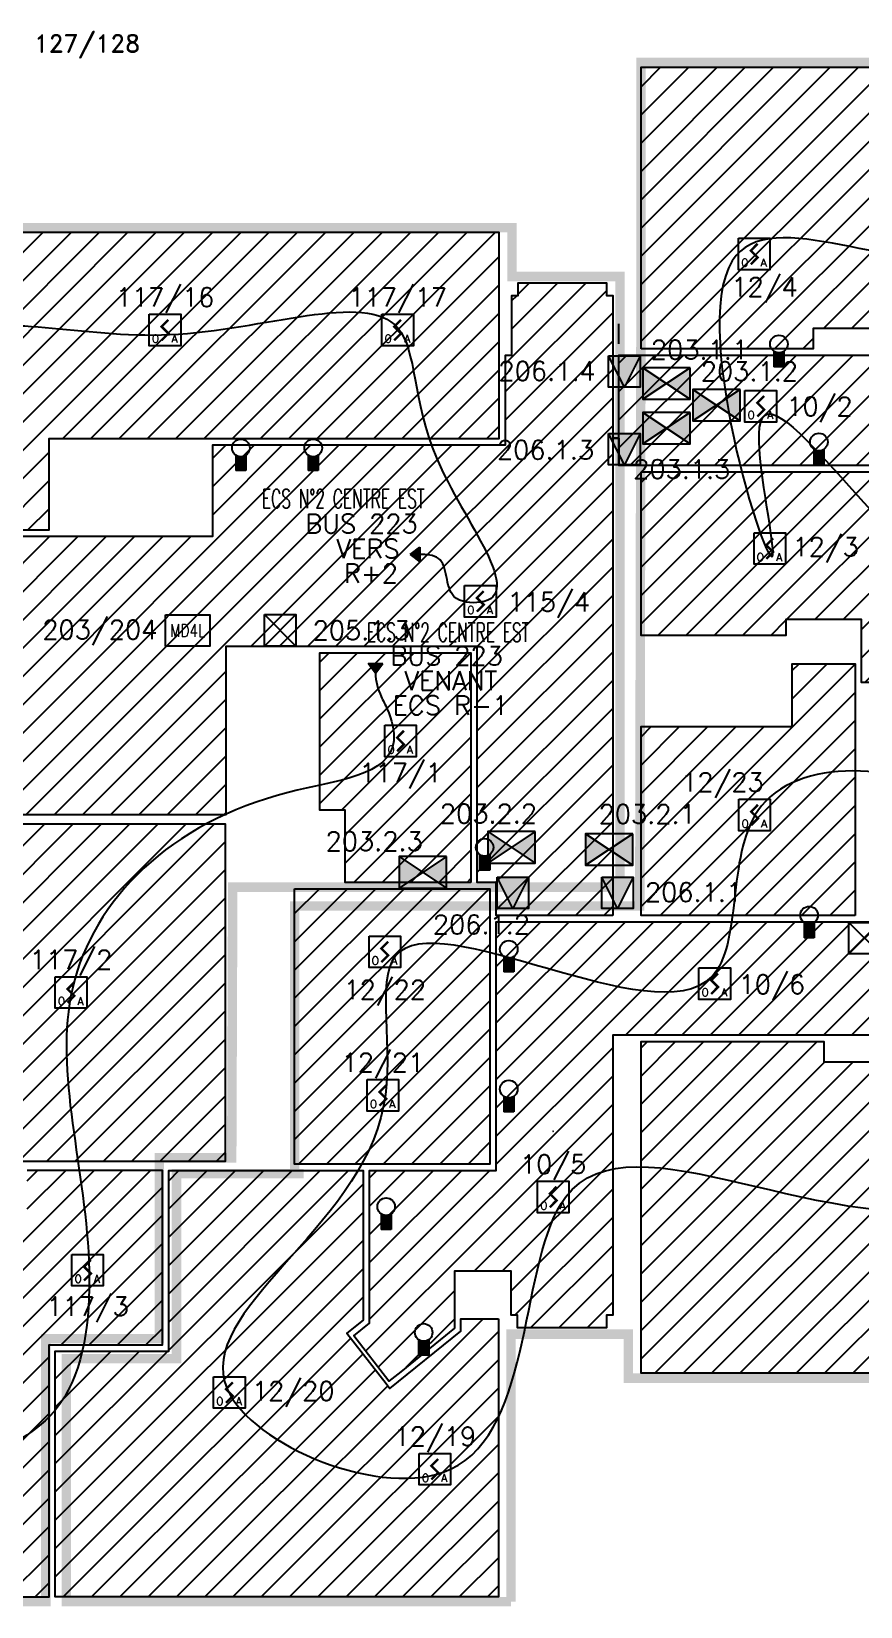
# Model space of a CAD drawing. Header units: millimetres. Extents: x 122 to 222, y 0 to 77.
# Drawn here: x 188.85 to 202.01, y -0.02 to 25 of the extents above; entities that cross this region are included whole.
import ezdxf
from ezdxf.enums import TextEntityAlignment as Align

# ---------------------------------------------------------------- set-up
doc = ezdxf.new("R2010")
doc.units = ezdxf.units.MM
for name, color, linetype in [('ATEIS MISE EN SECURITE', 7, 'Continuous'), ('JCC-ADRESSAGE', 6, 'Continuous'), ('JCC-ALARME GENERALE SELECTIVE', 3, 'Continuous'), ('JCC-CCF', 6, 'Continuous'), ('JCC-ELEMENT DEPORTE_4 L DAS', 1, 'Continuous'), ('JCC-FILERIE SDI', 6, 'Continuous'), ('JCC-INDICATEUR ACTION', 1, 'Continuous'), ('JCC-LOCAUX', 4, 'Continuous'), ('JCC-OPTIQUE_A', 1, 'Continuous'), ('JCC-UAE-SDI', 7, 'Continuous'), ('JCC-VENTOUSE_PCF', 1, 'Continuous'), ('JCC-ZONING ZDA-ZDM', 5, 'Continuous'), ('PORTES', 8, 'Continuous')]:
    doc.layers.add(name, color=color, linetype=linetype)
doc.layers.add('JCC-MD4L', color=1, linetype='Continuous', lineweight=0)
doc.styles.add('HELVL', font='ROMAND.SHX')
doc.styles.add('LOCAUX', font='romans.shx', dxfattribs={"width": 0.75})
doc.styles.get("Standard").update_dxf_attribs({"font": 'romans.shx'})
doc.styles.add('TEXTE', font='romans.shx')
pattern_1 = [(45, (156.02817, 0.0343), (-0.2245064, 0.2245064), [])]

# ---------------------------------------------------------------- blocks, each defined once
blk = doc.blocks.new('clapet coupe feu_Réarm élect')
at = {"layer": 'JCC-CCF'}
h = blk.add_hatch(color=0, dxfattribs=at)
h.paths.add_polyline_path([(-3.76, 2.5), (-3.76, -2.5), (0, 0)])
h.paths.add_polyline_path([(3.76, 2.5), (0, 0), (3.76, -2.5)])
at = {"layer": 'JCC-CCF', "color": 0}
for p, q in [((3.76, 2.5), (-3.76, -2.5)), ((-3.76, 2.5), (3.76, -2.5))]:
    blk.add_line(p, q, dxfattribs=at)
blk.add_lwpolyline([(3.76, 2.5), (-3.76, 2.5), (-3.76, -2.5), (3.76, -2.5)], close=True, dxfattribs=at)
at = {"layer": 'JCC-ADRESSAGE', "style": 'TEXTE'}
blk.add_attdef('ADRESSE', text='', height=3, dxfattribs=at).set_placement((0, 5), align=Align.MIDDLE)
at = {"layer": 'JCC-LOCAUX', "style": 'LOCAUX', "width": 0.85, "flags": 8}
for p in [(0, 13.75), (0, 11.25), (0, 8.75)]:
    blk.add_attdef('PIECE', text='', height=1.75, dxfattribs=at).set_placement(p, align=Align.MIDDLE)
blk = doc.blocks.new('alarme générale selective')
at = {"layer": 'JCC-ALARME GENERALE SELECTIVE', "color": 0}
for p, q in [((2.5, -2.5), (-2.5, 2.5)), ((-2.5, -2.5), (2.5, 2.5))]:
    blk.add_line(p, q, dxfattribs=at)
blk.add_lwpolyline([(-2.5, 2.5), (2.5, 2.5), (2.5, -2.5), (-2.5, -2.5)], close=True, dxfattribs=at)
at = {"layer": 'JCC-ADRESSAGE', "style": 'TEXTE'}
blk.add_attdef('ADRESSE', text='', height=3, dxfattribs=at).set_placement((0, 5), align=Align.MIDDLE)
at = {"layer": 'JCC-LOCAUX', "style": 'LOCAUX', "width": 0.85, "flags": 8}
for p in [(0, 13.75), (0, 11.25), (0, 8.75)]:
    blk.add_attdef('PIECE', text='', height=1.75, dxfattribs=at).set_placement(p, align=Align.MIDDLE)
blk = doc.blocks.new('indicateur action')
at = {"layer": 'JCC-INDICATEUR ACTION'}
blk.add_hatch(color=0, dxfattribs=at).paths.add_polyline_path([(0.8, -0.05, -0.315344), (-0.8, -0.05), (-0.8, -2.5), (0.8, -2.5)])
at = {"layer": 'JCC-INDICATEUR ACTION', "color": 0}
for p, q in [((-0.8, -0.05), (-0.8, -2.5)), ((0.8, -2.5), (-0.8, -2.5)), ((0.8, -0.05), (0.8, -2.5))]:
    blk.add_line(p, q, dxfattribs=at)
blk.add_circle((0, 1.1), 1.4, dxfattribs=at)
at = {"layer": 'JCC-ADRESSAGE', "style": 'TEXTE'}
blk.add_attdef('ADRESSE', text='', height=3, dxfattribs=at).set_placement((0, 5), align=Align.MIDDLE)
at = {"layer": 'JCC-LOCAUX', "lineweight": 0, "style": 'LOCAUX', "width": 0.75, "flags": 8}
for p in [(0, 13.75), (0, 11.25), (0, 8.75)]:
    blk.add_attdef('PIECE', text='', height=1.75, dxfattribs=at).set_placement(p, align=Align.MIDDLE)
blk = doc.blocks.new('optique_a')
at = {"layer": 'JCC-OPTIQUE_A', "color": 0}
blk.add_lwpolyline([(-2.5, 2.5), (2.5, 2.5), (2.5, -2.5), (-2.5, -2.5)], close=True, dxfattribs=at)
at = {"layer": 'JCC-OPTIQUE_A', "color": 0, "const_width": 0.385}
blk.add_lwpolyline([(0.54, 1.63), (-0.54, 0.54), (0.54, -0.54), (-0.54, -1.63)], dxfattribs=at)
at = {"layer": 'JCC-ADRESSAGE', "style": 'TEXTE'}
blk.add_attdef('ADRESSE', text='', height=3, dxfattribs=at).set_placement((0, 5), align=Align.MIDDLE)
at = {"layer": 'JCC-LOCAUX', "style": 'LOCAUX', "width": 0.85, "flags": 8}
for p in [(0, 13.75), (0, 11.25), (0, 8.75)]:
    blk.add_attdef('PIECE', text='', height=1.75, dxfattribs=at).set_placement(p, align=Align.MIDDLE)
at = {"layer": 'JCC-OPTIQUE_A', "color": 0}
for s, p in [('O', (-1.5, -2)), ('A', (1.5, -2))]:
    blk.add_text(s, height=1.25, dxfattribs=at).set_placement(p, align=Align.CENTER)
blk = doc.blocks.new('ventouse PCF')
at = {"layer": 'JCC-VENTOUSE_PCF'}
blk.add_hatch(color=0, dxfattribs=at).paths.add_polyline_path([(0, -2.5), (2.5, 2.5), (-2.5, 2.5)])
at = {"layer": 'JCC-VENTOUSE_PCF', "color": 0}
for p, q in [((0, -2.5), (-2.5, 2.5)), ((2.5, 2.5), (0, -2.5))]:
    blk.add_line(p, q, dxfattribs=at)
blk.add_lwpolyline([(-2.5, 2.5), (2.5, 2.5), (2.5, -2.5), (-2.5, -2.5)], close=True, dxfattribs=at)
at = {"layer": 'JCC-ADRESSAGE', "style": 'TEXTE'}
blk.add_attdef('ADRESSE', text='', height=3, dxfattribs=at).set_placement((0, 5), align=Align.MIDDLE)
at = {"layer": 'JCC-LOCAUX', "style": 'LOCAUX', "width": 0.85, "flags": 8}
for p in [(0, 13.75), (0, 11.25), (0, 8.75)]:
    blk.add_attdef('PIECE', text='', height=1.75, dxfattribs=at).set_placement(p, align=Align.MIDDLE)
blk = doc.blocks.new('MD4L')
at = {"layer": 'JCC-ELEMENT DEPORTE_4 L DAS', "color": 0}
blk.add_lwpolyline([(-3.5, 2.5), (3.5, 2.5), (3.5, -2.5), (-3.5, -2.5)], close=True, dxfattribs=at)
at = {"layer": 'JCC-ADRESSAGE', "style": 'TEXTE'}
blk.add_attdef('ADRESSE', text='', height=3, dxfattribs=at).set_placement((0, 5), align=Align.MIDDLE)
at = {"layer": 'JCC-ELEMENT DEPORTE_4 L DAS', "color": 0, "width": 0.8}
blk.add_text('MD4L', height=2, dxfattribs=at).set_placement((0, 0), align=Align.MIDDLE_CENTER)

msp = doc.modelspace()

# ---------------------------------------------------------------- hatches: boundary and pattern name
at = {"layer": 'JCC-FILERIE SDI'}
for points in [[(194.862, 16.694), (195.018, 16.576), (195.018, 16.812)], [(194.312, 14.808), (194.43, 14.964), (194.194, 14.964)]]:
    msp.add_hatch(color=5, dxfattribs=at).paths.add_polyline_path(points)
at = {"layer": 'JCC-ZONING ZDA-ZDM'}
h = msp.add_hatch(dxfattribs=at)
h.set_pattern_fill('ANSI31', color=4, scale=0.1, style=0)
h.set_pattern_definition([(45, (156.02783, 0.0343), (-0.2245064, 0.2245064), [])])
h.paths.add_polyline_path([(198.528, 19.959), (198.528, 24.434), (212.828, 24.434), (212.828, 19.959), (210.17, 19.959), (210.17, 20.285), (209.378, 20.285), (208.473, 20.286), (208.473, 19.96), (202.945, 19.959), (202.945, 20.285), (202.078, 20.285), (202.003, 20.285), (201.261, 20.285), (201.261, 19.959)])
h = msp.add_hatch(dxfattribs=at)
h.set_pattern_fill('ANSI31', color=3, scale=0.1, style=0)
h.set_pattern_definition(pattern_1)
h.paths.add_polyline_path([(178.478, 21.809), (180.778, 21.809), (180.778, 20.007), (180.838, 20.007), (180.838, 19.427), (180.808, 19.427), (180.808, 18.864), (180.778, 18.864), (180.778, 18.234), (180.778, 17.635), (180.748, 17.635), (180.748, 17.475), (180.138, 17.475), (180.138, 17.084), (178.478, 17.084)])
h.paths.add_polyline_path([(181.378, 21.809), (181.378, 21.179), (181.348, 21.179), (181.348, 20.627), (181.318, 20.627), (181.318, 20.037), (181.378, 20.037), (181.378, 17.635), (181.408, 17.635), (181.408, 17.475), (182.818, 17.475), (182.818, 17.084), (189.128, 17.084), (189.128, 18.534), (196.278, 18.534), (196.278, 21.809)])
h.paths.add_polyline_path([(176.028, 1.059), (176.728, 1.059), (176.728, 0.859), (178.478, 0.859), (178.478, 0.134), (189.128, 0.134), (189.128, 4.039), (189.128, 4.139), (190.928, 4.139), (190.928, 6.909), (188.783, 6.909), (188.783, 5.989), (188.378, 5.989), (188.378, 4.039), (182.028, 4.039), (182.028, 2.902), (181.054, 2.902), (181.054, 4.509), (179.507, 4.509), (179.507, 4.909), (178.478, 4.909), (176.503, 4.909), (176.503, 3.933), (176.028, 3.933)])
edge = h.paths.add_edge_path()
edge.add_line((178.576, 7.059), (184.078, 7.059))
edge.add_line((184.078, 7.059), (184.078, 7.584))
edge.add_line((184.078, 7.584), (185.978, 7.584))
edge.add_line((185.978, 7.584), (185.978, 7.184))
edge.add_line((185.978, 7.184), (186.928, 7.184))
edge.add_line((186.928, 7.184), (187.078, 7.184))
edge.add_line((187.078, 7.184), (187.078, 7.059))
edge.add_line((187.078, 7.059), (191.928, 7.059))
edge.add_line((191.928, 7.059), (191.928, 11.384))
edge.add_line((191.928, 11.384), (191.928, 12.409))
edge.add_line((191.928, 12.409), (191.828, 12.409))
edge.add_line((191.828, 12.409), (186.928, 12.409))
edge.add_line((186.928, 12.409), (184.078, 12.409))
edge.add_line((184.078, 12.409), (181.602, 12.409))
edge.add_line((181.602, 12.409), (180.602, 12.409))
edge.add_line((180.602, 12.409), (178.478, 12.409))
edge.add_line((178.478, 12.409), (178.478, 7.059))
h = msp.add_hatch(dxfattribs=at)
h.set_pattern_fill('ANSI31', color=230, scale=0.1, style=0)
h.set_pattern_definition(pattern_1)
h.paths.add_polyline_path([(198.078, 10.959), (196.228, 10.959), (196.228, 11.484), (195.928, 11.484), (195.928, 11.667), (195.928, 15.234), (191.935, 15.234), (191.935, 12.56), (183.685, 12.56), (183.679, 15.234), (178.478, 15.234), (178.478, 16.984), (179.308, 16.984), (191.728, 16.984), (191.728, 18.434), (193.828, 18.434), (196.378, 18.434), (196.378, 19.859), (196.478, 19.859), (196.478, 20.809), (196.578, 20.809), (196.578, 21.009), (197.978, 21.009), (197.978, 20.809), (198.078, 20.809)])
h = msp.add_hatch(dxfattribs=at)
h.set_pattern_fill('ANSI31', color=42, scale=0.1, style=0)
h.set_pattern_definition(pattern_1)
h.paths.add_polyline_path([(200.471, 9.059), (198.078, 9.059), (198.078, 4.609), (197.978, 4.609), (197.978, 4.409), (196.565, 4.409), (196.565, 4.609), (196.465, 4.609), (196.465, 5.308), (195.565, 5.308), (195.565, 4.403), (194.712, 3.712), (194.525, 3.561), (193.966, 4.281), (194.217, 4.484), (194.217, 6.909), (196.228, 6.909), (196.228, 10.859), (200.471, 10.859), (213.178, 10.859), (213.178, 18.109), (212.527, 18.109), (209.478, 18.109), (209.478, 16.959), (208.378, 16.959), (208.378, 18.109), (206.221, 18.109), (203.876, 18.109), (199.628, 18.109), (198.178, 18.109), (198.178, 19.859), (199.693, 19.859), (200.299, 19.859), (204.778, 19.859), (205.878, 19.859), (206.978, 19.859), (207.678, 19.859), (211.954, 19.859), (212.828, 19.859), (213.928, 19.859), (214.324, 19.859), (214.928, 19.859), (215.531, 19.859), (215.531, 19.684), (215.528, 18.109), (214.828, 18.109), (214.828, 12.359), (216.676, 12.359), (216.676, 10.859), (219.22, 10.859), (219.22, 9.109), (219.069, 9.109), (219.069, 9.059), (216.544, 9.059), (214.658, 9.059), (214.262, 9.059), (214.658, 9.059), (214.262, 9.059), (212.145, 9.059), (211.131, 9.059), (207.398, 9.059), (203.959, 9.059)])
h = msp.add_hatch(dxfattribs=at)
h.set_pattern_fill('ANSI31', color=4, scale=0.1, style=0)
h.set_pattern_definition(pattern_1)
h.paths.add_polyline_path([(198.528, 18.009), (205.428, 18.009), (205.428, 17.309), (205.626, 17.309), (205.626, 14.659), (202.028, 14.659), (202.028, 15.659), (200.828, 15.659), (200.828, 15.409), (198.528, 15.409)])
h = msp.add_hatch(dxfattribs=at)
h.set_pattern_fill('ANSI31', color=3, scale=0.1, style=0)
h.set_pattern_definition(pattern_1)
h.paths.add_polyline_path([(195.828, 11.484), (193.828, 11.484), (193.828, 12.634), (193.428, 12.634), (193.428, 15.134), (195.828, 15.134)])
h = msp.add_hatch(dxfattribs=at)
h.set_pattern_fill('ANSI31', color=4, scale=0.1, style=0)
h.set_pattern_definition(pattern_1)
h.paths.add_polyline_path([(201.928, 10.959), (198.528, 10.959), (198.528, 13.959), (200.928, 13.959), (200.928, 14.959), (201.928, 14.959)])
h = msp.add_hatch(dxfattribs=at)
h.set_pattern_fill('ANSI31', color=4, scale=0.1, style=0)
h.set_pattern_definition(pattern_1)
h.paths.add_polyline_path([(193.028, 11.384), (196.128, 11.384), (196.128, 7.009), (195.828, 7.009), (193.028, 7.009), (193.028, 9.147)])
h = msp.add_hatch(dxfattribs=at)
h.set_pattern_fill('ANSI31', color=4, scale=0.1, style=0)
h.set_pattern_definition(pattern_1)
h.paths.add_polyline_path([(219.87, 8.909), (219.87, 2.185), (209.395, 2.185), (209.394, 2.465), (209.394, 3.69), (198.528, 3.69), (198.528, 8.959), (201.428, 8.959), (201.428, 8.633), (202.51, 8.633), (202.51, 8.959), (204.418, 8.959), (205.818, 8.959), (208.45, 8.958), (208.45, 8.632), (209.195, 8.633), (209.194, 7.379), (209.195, 6.959), (209.394, 6.959), (212.145, 6.959), (212.145, 7.809), (212.145, 8.959), (214.678, 8.959), (214.678, 8.559), (215.548, 8.559), (215.548, 8.909), (219.87, 8.909), (219.069, 8.909)])
h = msp.add_hatch(dxfattribs=at)
h.set_pattern_fill('ANSI31', color=4, scale=0.1, style=0)
h.set_pattern_definition(pattern_1)
h.paths.add_polyline_path([(196.265, 4.554), (196.265, 0.134), (189.228, 0.134), (189.228, 4.039), (191.028, 4.039), (191.028, 6.909), (194.117, 6.909), (194.117, 4.532), (193.859, 4.323), (194.481, 3.525), (194.542, 3.446), (195.665, 4.355), (195.665, 4.554)])

# ---------------------------------------------------------------- linework, layer by layer
at = {"layer": 'JCC-FILERIE SDI', "color": 5}
for p, q in [((194.862, 16.694), (195.018, 16.812)), ((194.862, 16.694), (195.018, 16.812)), ((195.018, 16.812), (195.018, 16.576)), ((195.018, 16.812), (195.018, 16.576)), ((194.862, 16.694), (195.018, 16.576)), ((194.862, 16.694), (195.018, 16.576)), ((194.194, 14.964), (194.43, 14.964)), ((194.312, 14.808), (194.194, 14.964)), ((194.194, 14.964), (194.43, 14.964)), ((194.312, 14.808), (194.194, 14.964)), ((194.312, 14.808), (194.43, 14.964)), ((194.312, 14.808), (194.43, 14.964))]:
    msp.add_line(p, q, dxfattribs=at)
at = {"layer": 'JCC-FILERIE SDI', "color": 6, "start_tangent": (0, -1), "end_tangent": (0, -1)}
msp.add_spline([(208.378, 12.729), (208.263, 11.926), (207.37, 10.614), (205.767, 10.614), (203.692, 12.714), (200.382, 12.622), (199.646, 9.983), (194.625, 10.311), (194.441, 7.935), (191.957, 3.44), (195.504, 2.163), (197.33, 6.486), (204.042, 6.381), (209.644, 9.717), (210.669, 6.04), (211.063, 3.52), (216.435, 5.647), (218.514, 12.703), (214.048, 13.74), (212.839, 13.713), (213.8, 15.491), (216.392, 16.68), (217.563, 19.437), (218.627, 16.218), (220.63, 19.745), (219.597, 22.995), (215.067, 22.949), (211.142, 22.268), (207.511, 23.022), (205.385, 22.59), (203.909, 21.467), (199.976, 21.358), (200.624, 16.753), (200.428, 18.798), (204.07, 16.007), (205.79, 18.317), (208.189, 18.278), (209.253, 17.6), (210.039, 17.123), (211.271, 16.83), (210.455, 19.11), (211.666, 19.626)], degree=3, dxfattribs=at)
at = {"layer": 'JCC-FILERIE SDI', "color": 5, "start_tangent": (0, -1), "end_tangent": (-1, 0)}
msp.add_spline([(194.312, 14.808), (194.402, 14.438), (194.497, 14.238), (194.602, 13.733), (192.925, 12.913), (189.504, 9.818), (189.765, 5.315), (189.303, 3.205), (187.485, 2.143), (183.833, 2.204), (184.002, 6.07), (181.29, 6.147), (179.179, 5.7), (179.857, 4.946), (180.057, 2.543), (177.068, 3.298), (173.955, 4.422), (172.892, 5.5), (177.253, 7.826), (181.491, 9.674), (185.435, 9.165), (185.62, 11.476), (185.981, 13.846), (182.598, 15.904), (181.766, 16.52), (180.41, 16.597), (179.717, 16.505), (179.347, 16.705), (179.547, 18.784), (179.624, 20.247), (182.49, 20.232), (185.064, 20.216), (185.572, 16.566), (185.927, 15.904), (186.389, 16.582), (187.653, 20.155), (191.043, 20.186), (194.664, 20.293), (195.28, 18.23), (195.974, 15.935), (195.558, 16.027), (195.311, 16.632), (195.018, 16.694)], degree=3, dxfattribs=at)
at = {"layer": 'JCC-ZONING ZDA-ZDM', "const_width": 0.15}
for points in [[(213.028, 24.518), (198.528, 24.509), (198.528, 21.109), (198.528, 21.109), (198.508, 11.109), (193.028, 11.109), (193.028, 6.859), (193.171, 6.859), (191.152, 6.859), (191.152, 3.919), (189.403, 3.92), (189.403, 0.058), (196.465, 0.059)], [(196.465, 0.059), (196.465, 4.309), (198.328, 4.309), (198.328, 3.609), (209.195, 3.609)]]:
    msp.add_lwpolyline(points, dxfattribs=at)
at = {"layer": 'JCC-ZONING ZDA-ZDM', "color": 4}
for points in [[(198.528, 19.959), (198.528, 24.434), (212.828, 24.434), (212.828, 19.959), (210.17, 19.959), (210.17, 19.959), (210.17, 20.285), (209.378, 20.285), (209.378, 20.285), (208.473, 20.286), (208.473, 19.96), (202.945, 19.959), (202.945, 20.285), (202.078, 20.285), (202.078, 20.285), (202.003, 20.285), (201.261, 20.285), (201.261, 19.959), (198.528, 19.959)], [(198.528, 18.009), (205.428, 18.009), (205.428, 17.309), (205.626, 17.309), (205.626, 14.659), (202.028, 14.659), (202.028, 15.659), (200.828, 15.659), (200.828, 15.409), (198.528, 15.409), (198.528, 18.009)], [(201.928, 10.959), (198.528, 10.959), (198.528, 13.959), (200.928, 13.959), (200.928, 14.959), (201.928, 14.959), (201.928, 10.959)], [(193.028, 11.384), (196.128, 11.384), (196.128, 7.009), (195.828, 7.009), (193.028, 7.009), (193.028, 9.147), (193.028, 11.384)], [(209.394, 3.69), (198.528, 3.69), (198.528, 8.959), (201.428, 8.959), (201.428, 8.633), (202.51, 8.633)], [(196.265, 4.554), (196.265, 0.134), (189.228, 0.134), (189.228, 4.039), (191.028, 4.039), (191.028, 6.909), (194.117, 6.909), (194.117, 4.532), (193.859, 4.323), (194.481, 3.525), (194.542, 3.446), (195.665, 4.355), (195.665, 4.554), (196.265, 4.554)]]:
    msp.add_lwpolyline(points, dxfattribs=at)
at = {"layer": 'JCC-ZONING ZDA-ZDM', "color": 3}
for points in [[(181.378, 21.809), (181.378, 21.179), (181.348, 21.179), (181.348, 20.627), (181.318, 20.627), (181.318, 20.037), (181.378, 20.037), (181.378, 17.635), (181.408, 17.635), (181.408, 17.475), (182.818, 17.475), (182.818, 17.084), (189.128, 17.084), (189.128, 18.534), (196.278, 18.534), (196.278, 21.809), (181.378, 21.809)], [(178.576, 7.059), (184.078, 7.059), (184.078, 7.584), (185.978, 7.584), (185.978, 7.184), (186.928, 7.184), (187.078, 7.184), (187.078, 7.059), (191.928, 7.059), (191.928, 11.384), (191.928, 11.384), (191.928, 12.409), (191.828, 12.409), (186.928, 12.409), (184.078, 12.409), (181.602, 12.409), (180.602, 12.409), (180.602, 12.409), (178.478, 12.409), (178.478, 7.059)], [(178.478, 0.134), (189.128, 0.134), (189.128, 4.039), (189.128, 4.139), (190.928, 4.139), (190.928, 6.909), (188.783, 6.909)]]:
    msp.add_lwpolyline(points, dxfattribs=at)
at = {"layer": 'JCC-ZONING ZDA-ZDM', "color": 4, "const_width": 0.15}
for points in [[(189.078, 2.251), (189.078, 4.239), (190.878, 4.239), (190.878, 7.109), (192.029, 7.109), (192.029, 7.109), (192.029, 7.109), (192.045, 11.409), (198.195, 11.409), (198.195, 21.109), (196.478, 21.109), (196.478, 21.884), (185.728, 21.884)], [(178.228, 0.059), (189.078, 0.059), (189.078, 1.372), (189.078, 1.831), (189.078, 2.251)]]:
    msp.add_lwpolyline(points, dxfattribs=at)
at = {"layer": 'JCC-ZONING ZDA-ZDM', "color": 230}
for points in [[(179.308, 16.984), (191.728, 16.984), (191.728, 18.434), (193.828, 18.434), (196.378, 18.434), (196.378, 19.859), (196.478, 19.859), (196.478, 20.809), (196.578, 20.809), (196.578, 21.009), (197.978, 21.009), (197.978, 20.809), (198.078, 20.809), (198.078, 10.959)], [(198.078, 10.959), (196.228, 10.959), (196.228, 11.484), (195.928, 11.484), (195.928, 11.667), (195.928, 15.234), (191.935, 15.234), (191.935, 12.56), (183.685, 12.56)]]:
    msp.add_lwpolyline(points, dxfattribs=at)
at = {"layer": 'JCC-ZONING ZDA-ZDM', "color": 42}
for points in [[(203.876, 18.109), (199.628, 18.109), (198.178, 18.109), (198.178, 19.859), (199.693, 19.859), (200.299, 19.859), (204.778, 19.859)], [(200.471, 9.059), (198.078, 9.059), (198.078, 4.609), (197.978, 4.609), (197.978, 4.409), (196.565, 4.409), (196.565, 4.609), (196.465, 4.609), (196.465, 5.308), (195.565, 5.308), (195.565, 4.403), (194.712, 3.712), (194.525, 3.561), (193.966, 4.281), (194.217, 4.484), (194.217, 6.909), (196.228, 6.909), (196.228, 10.859), (200.471, 10.859), (213.178, 10.859)], [(203.959, 9.059), (200.471, 9.059)]]:
    msp.add_lwpolyline(points, dxfattribs=at)
at = {"layer": 'JCC-ZONING ZDA-ZDM', "color": 3}
msp.add_lwpolyline([(195.828, 11.484), (193.828, 11.484), (193.828, 12.634), (193.428, 12.634), (193.428, 15.134), (195.828, 15.134)], close=True, dxfattribs=at)
at = {"layer": 'PORTES'}
for p, q in [((198.078, 20.359), (198.078, 20.04)), ((198.178, 20.04), (198.178, 20.359)), ((198.178, 18.54), (198.078, 18.54)), ((198.078, 18.54), (198.178, 18.54)), ((198.178, 18.54), (198.178, 18.54))]:
    msp.add_line(p, q, dxfattribs=at)
at = {"layer": 'PORTES', "linetype": 'Continuous'}
for p, q in [((198.078, 18.54), (198.078, 18.109)), ((198.178, 18.54), (198.178, 18.109))]:
    msp.add_line(p, q, dxfattribs=at)

# ---------------------------------------------------------------- block references
at = {"layer": 'JCC-ALARME GENERALE SELECTIVE', "lineweight": 0}
ref = msp.add_blockref('alarme générale selective', (192.798, 15.488), dxfattribs=dict(at, xscale=0.1000000000000014, yscale=0.1000000000000014))
ref.add_attrib('ADRESSE', '205.1.3', dxfattribs={"layer": 'JCC-ADRESSAGE', "height": 0.3, "style": 'TEXTE'}).set_placement((194.085, 15.488), align=Align.MIDDLE)
ref = msp.add_blockref('alarme générale selective', (202.078, 10.6), dxfattribs=dict(at, xscale=0.1000000000000014, yscale=0.1000000000000014))
ref.add_attrib('ADRESSE', '205.1.2', dxfattribs={"layer": 'JCC-ADRESSAGE', "height": 0.3, "style": 'TEXTE'}).set_placement((203.326, 10.567), align=Align.MIDDLE)
at = {"layer": 'JCC-CCF', "lineweight": 0}
ref = msp.add_blockref('clapet coupe feu_Réarm élect', (198.933, 19.41), dxfattribs=dict(at, xscale=0.09999999999999432, yscale=0.09999999999999432))
ref.add_attrib('ADRESSE', '203.1.1', dxfattribs={"layer": 'JCC-ADRESSAGE', "height": 0.3, "style": 'TEXTE'}).set_placement((199.456, 19.946), align=Align.MIDDLE)
ref = msp.add_blockref('clapet coupe feu_Réarm élect', (199.726, 19.067), dxfattribs=dict(at, xscale=0.09999999999999432, yscale=0.09999999999999432))
ref.add_attrib('ADRESSE', '203.1.2', dxfattribs={"layer": 'JCC-ADRESSAGE', "height": 0.3, "style": 'TEXTE'}).set_placement((200.249, 19.602), align=Align.MIDDLE)
ref = msp.add_blockref('clapet coupe feu_Réarm élect', (198.933, 18.701), dxfattribs=dict(at, xscale=0.09999999999999432, yscale=0.09999999999999432))
ref.add_attrib('ADRESSE', '203.1.3', dxfattribs={"layer": 'JCC-ADRESSAGE', "height": 0.3, "style": 'TEXTE'}).set_placement((199.175, 18.05), align=Align.MIDDLE)
ref = msp.add_blockref('clapet coupe feu_Réarm élect', (196.47, 12.042), dxfattribs=dict(at, xscale=0.09999999999999432, yscale=0.09999999999999432))
ref.add_attrib('ADRESSE', '203.2.2', dxfattribs={"layer": 'JCC-ADRESSAGE', "height": 0.3, "style": 'TEXTE'}).set_placement((196.105, 12.578), align=Align.MIDDLE)
ref = msp.add_blockref('clapet coupe feu_Réarm élect', (198.024, 12.008), dxfattribs=dict(at, xscale=0.09999999999999432, yscale=0.09999999999999432))
ref.add_attrib('ADRESSE', '203.2.1', dxfattribs={"layer": 'JCC-ADRESSAGE', "height": 0.3, "style": 'TEXTE'}).set_placement((198.626, 12.57), align=Align.MIDDLE)
ref = msp.add_blockref('clapet coupe feu_Réarm élect', (195.061, 11.646), dxfattribs=dict(at, xscale=0.09999999999999432, yscale=0.09999999999999432))
ref.add_attrib('ADRESSE', '203.2.3', dxfattribs={"layer": 'JCC-ADRESSAGE', "height": 0.3, "style": 'TEXTE'}).set_placement((194.291, 12.139), align=Align.MIDDLE)
at = {"layer": 'JCC-INDICATEUR ACTION', "lineweight": 0, "xscale": 0.1000000000000014, "yscale": 0.1000000000000014}
for p in [(200.718, 19.927), (192.174, 18.277), (193.323, 18.277), (201.353, 18.37), (196.045, 11.932), (201.197, 10.854), (196.428, 10.312), (196.428, 8.092), (194.481, 6.224), (195.077, 4.226)]:
    msp.add_blockref('indicateur action', p, dxfattribs=at)
at = {"layer": 'JCC-MD4L', "lineweight": 0}
ref = msp.add_blockref('MD4L', (191.329, 15.485), dxfattribs=dict(at, xscale=0.1000000000000014, yscale=0.1000000000000014))
ref.add_attrib('ADRESSE', '203/204', dxfattribs={"layer": 'JCC-ADRESSAGE', "height": 0.3, "style": 'TEXTE'}).set_placement((189.935, 15.48), align=Align.MIDDLE)
at = {"layer": 'JCC-OPTIQUE_A', "lineweight": 0}
ref = msp.add_blockref('optique_a', (200.325, 21.467), dxfattribs=dict(at, xscale=0.1000000000000014, yscale=0.1000000000000014))
ref.add_attrib('ADRESSE', '12/4', dxfattribs={"layer": 'JCC-ADRESSAGE', "height": 0.3, "style": 'TEXTE'}).set_placement((200.489, 20.923), align=Align.MIDDLE)
at = {"layer": 'JCC-OPTIQUE_A', "lineweight": 0, "xscale": 0.1000000000000014, "yscale": 0.1000000000000014}
for p, values in [((190.969, 20.26), {'ADRESSE': '117/16'}), ((194.663, 20.26), {'ADRESSE': '117/17'}), ((189.477, 9.737), {'ADRESSE': '117/2'}), ((194.429, 8.102), {'ADRESSE': '12/21'}), ((195.254, 2.163), {'ADRESSE': '12/19'})]:
    msp.add_blockref('optique_a', p, dxfattribs=at).add_auto_attribs(values)
at = {"layer": 'JCC-OPTIQUE_A', "lineweight": 0}
ref = msp.add_blockref('optique_a', (200.428, 19.048), dxfattribs=dict(at, xscale=0.1000000000000014, yscale=0.1000000000000014))
ref.add_attrib('ADRESSE', '10/2', dxfattribs={"layer": 'JCC-ADRESSAGE', "height": 0.3, "style": 'TEXTE'}).set_placement((201.362, 19.024), align=Align.MIDDLE)
ref = msp.add_blockref('optique_a', (200.572, 16.789), dxfattribs=dict(at, xscale=0.1000000000000014, yscale=0.1000000000000014))
ref.add_attrib('ADRESSE', '12/3', dxfattribs={"layer": 'JCC-ADRESSAGE', "height": 0.3, "style": 'TEXTE'}).set_placement((201.459, 16.794), align=Align.MIDDLE)
ref = msp.add_blockref('optique_a', (195.977, 15.949), dxfattribs=dict(at, xscale=0.1000000000000014, yscale=0.1000000000000014))
ref.add_attrib('ADRESSE', '115/4', dxfattribs={"layer": 'JCC-ADRESSAGE', "height": 0.3, "style": 'TEXTE'}).set_placement((197.063, 15.918), align=Align.MIDDLE)
ref = msp.add_blockref('optique_a', (194.709, 13.731), dxfattribs=dict(at, xscale=0.1000000000000014, yscale=0.1000000000000014))
ref.add_attrib('ADRESSE', '117/1', dxfattribs={"layer": 'JCC-ADRESSAGE', "height": 0.3, "style": 'TEXTE'}).set_placement((194.709, 13.207), align=Align.MIDDLE)
ref = msp.add_blockref('optique_a', (200.331, 12.556), dxfattribs=dict(at, xscale=0.1000000000000014, yscale=0.1000000000000014))
ref.add_attrib('ADRESSE', '12/23', dxfattribs={"layer": 'JCC-ADRESSAGE', "height": 0.3, "style": 'TEXTE'}).set_placement((199.82, 13.056), align=Align.MIDDLE)
ref = msp.add_blockref('optique_a', (194.459, 10.381), dxfattribs=dict(at, xscale=0.1000000000000014, yscale=0.1000000000000014))
ref.add_attrib('ADRESSE', '12/22', dxfattribs={"layer": 'JCC-ADRESSAGE', "height": 0.3, "style": 'TEXTE'}).set_placement((194.459, 9.758), align=Align.MIDDLE)
ref = msp.add_blockref('optique_a', (199.696, 9.877), dxfattribs=dict(at, xscale=0.1000000000000014, yscale=0.1000000000000014))
ref.add_attrib('ADRESSE', '10/6', dxfattribs={"layer": 'JCC-ADRESSAGE', "height": 0.3, "style": 'TEXTE'}).set_placement((200.606, 9.844), align=Align.MIDDLE)
ref = msp.add_blockref('optique_a', (197.133, 6.487), dxfattribs=dict(at, xscale=0.1000000000000014, yscale=0.1000000000000014))
ref.add_attrib('PIECE', '.', dxfattribs={"layer": 'JCC-LOCAUX', "height": 0.175, "style": 'LOCAUX', "width": 0.85, "flags": 8}).set_placement((197.133, 7.612), align=Align.MIDDLE)
ref.add_attrib('ADRESSE', '10/5', dxfattribs={"layer": 'JCC-ADRESSAGE', "height": 0.3, "style": 'TEXTE'}).set_placement((197.133, 6.987), align=Align.MIDDLE)
ref = msp.add_blockref('optique_a', (189.739, 5.325), dxfattribs=dict(at, xscale=0.1000000000000014, yscale=0.1000000000000014))
ref.add_attrib('ADRESSE', '117/3', dxfattribs={"layer": 'JCC-ADRESSAGE', "height": 0.3, "style": 'TEXTE'}).set_placement((189.739, 4.728), align=Align.MIDDLE)
ref = msp.add_blockref('optique_a', (191.991, 3.381), dxfattribs=dict(at, xscale=0.1000000000000014, yscale=0.1000000000000014))
ref.add_attrib('ADRESSE', '12/20', dxfattribs={"layer": 'JCC-ADRESSAGE', "height": 0.3, "style": 'TEXTE'}).set_placement((193.005, 3.384), align=Align.MIDDLE)
at = {"layer": 'JCC-VENTOUSE_PCF', "lineweight": 0}
ref = msp.add_blockref('ventouse PCF', (198.263, 19.601), dxfattribs=dict(at, xscale=0.1000000000000014, yscale=0.1000000000000014))
ref.add_attrib('ADRESSE', '206.1.4', dxfattribs={"layer": 'JCC-ADRESSAGE', "height": 0.3, "style": 'TEXTE'}).set_placement((197.035, 19.609), align=Align.MIDDLE)
ref = msp.add_blockref('ventouse PCF', (198.263, 18.366), dxfattribs=dict(at, xscale=0.1000000000000014, yscale=0.1000000000000014))
ref.add_attrib('ADRESSE', '206.1.3', dxfattribs={"layer": 'JCC-ADRESSAGE', "height": 0.3, "style": 'TEXTE'}).set_placement((197.012, 18.356), align=Align.MIDDLE)
ref = msp.add_blockref('ventouse PCF', (196.492, 11.319), dxfattribs=dict(at, xscale=0.1000000000000014, yscale=0.1000000000000014))
ref.add_attrib('ADRESSE', '206.1.2', dxfattribs={"layer": 'JCC-ADRESSAGE', "height": 0.3, "style": 'TEXTE'}).set_placement((195.994, 10.816), align=Align.MIDDLE)
ref = msp.add_blockref('ventouse PCF', (198.154, 11.319), dxfattribs=dict(at, xscale=0.1000000000000014, yscale=0.1000000000000014))
ref.add_attrib('ADRESSE', '206.1.1', dxfattribs={"layer": 'JCC-ADRESSAGE', "height": 0.3, "style": 'TEXTE'}).set_placement((199.362, 11.33), align=Align.MIDDLE)

# ---------------------------------------------------------------- texts
at = {"layer": 'ATEIS MISE EN SECURITE', "color": 0, "style": 'HELVL'}
msp.add_text('127/128', height=0.2749, dxfattribs=at).set_placement((188.888, 24.674))
at = {"layer": 'JCC-FILERIE SDI', "color": 5}
for s, p in [('BUS 223', (193.195, 17.032)), ('VERS', (193.69, 16.637)), ('R+2', (193.808, 16.243)), ('BUS 223', (194.547, 14.934)), ('VENANT', (194.77, 14.54)), ('ECS R-1', (194.581, 14.146))]:
    msp.add_text(s, height=0.3, dxfattribs=at).set_placement(p)
at = {"layer": 'JCC-UAE-SDI', "color": 5, "width": 0.6}
for p in [(192.507, 17.43), (194.173, 15.306)]:
    msp.add_text('ECS N°2 CENTRE EST', height=0.3, dxfattribs=at).set_placement(p)

doc.saveas('drawing.dxf')
